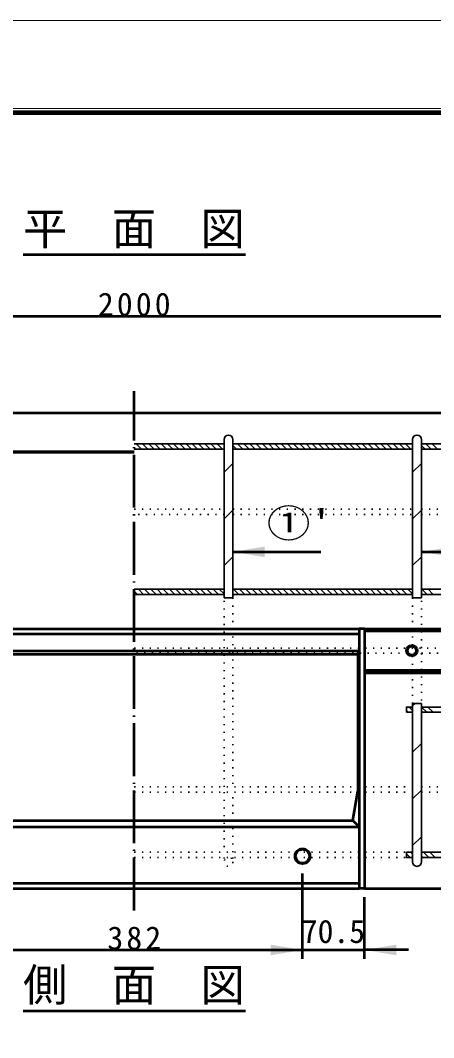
# Model space of a CAD drawing. Units: millimetres, scale not verified. Extents: x -2102 to 2102, y -1485 to 1485.
# Drawn here: x 702 to 1172, y 329 to 1485 of the extents above; entities that cross this region are included whole.
import ezdxf
from ezdxf.enums import TextEntityAlignment as Align

# ---------------------------------------------------------------- set-up
doc = ezdxf.new("R2010")
doc.units = ezdxf.units.MM
doc.header["$LTSCALE"] = 5
doc.linetypes.add('DOTTED', pattern=[1.75, 0.25, -1.5])
doc.linetypes.add('LONG_DASHED_DOTTED', pattern=[15.25, 12, -1.5, 0.25, -1.5])
doc.layers.add('0-0_V-nasSTD', color=7, linetype='Continuous', lineweight=35)
doc.layers.add('0-1_0', color=7, linetype='Continuous', lineweight=50)
doc.styles.add('ＭＳ ゴシック', font='')
doc.styles.get('ＭＳ ゴシック').set_extended_font_data('MS Gothic')

msp = doc.modelspace()

# ---------------------------------------------------------------- linework, layer by layer
at = {"layer": '0-0_V-nasSTD'}
for p, q in [((933.668, 1008.887), (933.668, 828.887)), ((1147.668, 1008.887), (1147.668, 828.887)), ((1157.668, 1008.887), (1157.668, 828.887)), ((831.668, 1003.887), (933.668, 1003.887)), ((831.668, 999.037), (832.818, 997.887)), ((933.668, 997.887), (831.668, 997.887)), ((833.889, 1003.887), (839.889, 997.887)), ((840.96, 1003.887), (846.96, 997.887)), ((848.031, 1003.887), (854.031, 997.887)), ((855.102, 1003.887), (861.102, 997.887)), ((862.173, 1003.887), (868.173, 997.887)), ((869.244, 1003.887), (875.244, 997.887)), ((876.315, 1003.887), (882.315, 997.887)), ((883.386, 1003.887), (889.386, 997.887)), ((890.457, 1003.887), (896.457, 997.887)), ((897.529, 1003.887), (903.529, 997.887)), ((904.6, 1003.887), (910.6, 997.887)), ((911.671, 1003.887), (917.671, 997.887)), ((918.742, 1003.887), (924.742, 997.887)), ((925.813, 1003.887), (931.813, 997.887)), ((932.884, 1003.887), (933.668, 1003.103)), ((943.668, 1003.887), (1147.668, 1003.887)), ((943.668, 1002.042), (947.823, 997.887)), ((943.668, 997.887), (1147.668, 997.887)), ((948.894, 1003.887), (954.894, 997.887)), ((955.965, 1003.887), (961.965, 997.887)), ((963.036, 1003.887), (969.036, 997.887)), ((970.107, 1003.887), (976.107, 997.887)), ((977.178, 1003.887), (983.178, 997.887)), ((984.249, 1003.887), (990.249, 997.887)), ((991.32, 1003.887), (997.32, 997.887)), ((998.391, 1003.887), (1004.391, 997.887)), ((1005.462, 1003.887), (1011.462, 997.887)), ((1012.534, 1003.887), (1018.534, 997.887)), ((1019.605, 1003.887), (1025.605, 997.887)), ((1026.676, 1003.887), (1032.676, 997.887)), ((1033.747, 1003.887), (1039.747, 997.887)), ((1040.818, 1003.887), (1046.818, 997.887)), ((1047.889, 1003.887), (1053.889, 997.887)), ((1054.96, 1003.887), (1060.96, 997.887)), ((1062.031, 1003.887), (1068.031, 997.887)), ((1069.102, 1003.887), (1075.102, 997.887)), ((1076.173, 1003.887), (1082.173, 997.887)), ((1083.244, 1003.887), (1089.244, 997.887)), ((1090.315, 1003.887), (1096.315, 997.887)), ((1097.386, 1003.887), (1103.386, 997.887)), ((1104.457, 1003.887), (1110.457, 997.887)), ((1111.529, 1003.887), (1117.529, 997.887)), ((1118.6, 1003.887), (1124.6, 997.887)), ((1125.671, 1003.887), (1131.671, 997.887)), ((1132.742, 1003.887), (1138.742, 997.887)), ((1139.813, 1003.887), (1145.813, 997.887)), ((1146.884, 1003.887), (1147.668, 1003.103)), ((1157.668, 1003.887), (1361.668, 1003.887)), ((1157.668, 1002.042), (1161.823, 997.887)), ((1157.668, 997.887), (1361.668, 997.887)), ((1162.894, 1003.887), (1168.894, 997.887)), ((1169.965, 1003.887), (1175.965, 997.887)), ((933.668, 971.639), (943.668, 981.639)), ((1147.668, 971.639), (1157.668, 981.639)), ((933.668, 918.606), (943.668, 928.606)), ((1147.668, 918.606), (1157.668, 928.606)), ((933.668, 865.573), (943.668, 875.573)), ((1147.668, 865.573), (1157.668, 875.573)), ((831.668, 838.887), (933.668, 838.887)), ((831.668, 836.402), (835.183, 832.887)), ((933.668, 832.887), (831.668, 832.887)), ((836.254, 838.887), (842.254, 832.887)), ((843.325, 838.887), (849.325, 832.887)), ((850.396, 838.887), (856.396, 832.887)), ((857.468, 838.887), (863.468, 832.887)), ((864.539, 838.887), (870.539, 832.887)), ((871.61, 838.887), (877.61, 832.887)), ((878.681, 838.887), (884.681, 832.887)), ((885.752, 838.887), (891.752, 832.887)), ((892.823, 838.887), (898.823, 832.887)), ((899.894, 838.887), (905.894, 832.887)), ((906.965, 838.887), (912.965, 832.887)), ((914.036, 838.887), (920.036, 832.887)), ((921.107, 838.887), (927.107, 832.887)), ((928.178, 838.887), (933.668, 833.397)), ((943.668, 838.887), (1147.668, 838.887)), ((943.668, 832.887), (1147.668, 832.887)), ((944.188, 838.887), (950.188, 832.887)), ((951.259, 838.887), (957.259, 832.887)), ((958.33, 838.887), (964.33, 832.887)), ((965.402, 838.887), (971.402, 832.887)), ((972.473, 838.887), (978.473, 832.887)), ((979.544, 838.887), (985.544, 832.887)), ((986.615, 838.887), (992.615, 832.887)), ((993.686, 838.887), (999.686, 832.887)), ((1000.757, 838.887), (1006.757, 832.887)), ((1007.828, 838.887), (1013.828, 832.887)), ((1014.899, 838.887), (1020.899, 832.887)), ((1021.97, 838.887), (1027.97, 832.887)), ((1029.041, 838.887), (1035.041, 832.887)), ((1036.112, 838.887), (1042.112, 832.887)), ((1043.183, 838.887), (1049.183, 832.887)), ((1050.254, 838.887), (1056.254, 832.887)), ((1057.325, 838.887), (1063.325, 832.887)), ((1064.396, 838.887), (1070.396, 832.887)), ((1071.468, 838.887), (1077.468, 832.887)), ((1078.539, 838.887), (1084.539, 832.887)), ((1085.61, 838.887), (1091.61, 832.887)), ((1092.681, 838.887), (1098.681, 832.887)), ((1099.752, 838.887), (1105.752, 832.887)), ((1106.823, 838.887), (1112.823, 832.887)), ((1113.894, 838.887), (1119.894, 832.887)), ((1120.965, 838.887), (1126.965, 832.887)), ((1128.036, 838.887), (1134.036, 832.887)), ((1135.107, 838.887), (1141.107, 832.887)), ((1142.178, 838.887), (1147.668, 833.397)), ((1157.668, 838.887), (1361.668, 838.887)), ((1157.668, 832.887), (1361.668, 832.887)), ((1158.188, 838.887), (1164.188, 832.887)), ((1165.259, 838.887), (1171.259, 832.887)), ((1147.668, 828.887), (1157.668, 828.887)), ((1147.668, 708.887), (1147.668, 528.887)), ((1147.668, 708.887), (1157.668, 708.887)), ((1147.668, 706.474), (1150.08, 708.887)), ((1157.668, 708.887), (1157.668, 528.887)), ((1140.668, 704.887), (1147.668, 704.887)), ((1140.668, 704.887), (1140.668, 698.887)), ((1140.668, 700.844), (1142.625, 698.887)), ((1140.668, 698.887), (1147.668, 698.887)), ((1140.668, 698.887), (1147.668, 698.887)), ((1143.696, 704.887), (1147.668, 700.915)), ((1157.668, 704.887), (1361.668, 704.887)), ((1157.668, 698.887), (1361.668, 698.887)), ((1157.838, 704.887), (1163.838, 698.887)), ((1164.909, 704.887), (1170.909, 698.887)), ((1147.668, 653.441), (1157.668, 663.441)), ((1147.668, 600.408), (1157.668, 610.408)), ((1147.668, 547.375), (1157.668, 557.375)), ((1140.668, 539.887), (1147.668, 539.887)), ((1140.668, 539.887), (1140.668, 533.887)), ((1147.668, 539.887), (1140.668, 539.887)), ((1140.668, 538.209), (1144.99, 533.887)), ((1140.668, 533.887), (1147.668, 533.887)), ((1146.061, 539.887), (1147.668, 538.281)), ((1157.668, 539.887), (1361.668, 539.887)), ((1157.668, 535.352), (1159.132, 533.887)), ((1157.668, 533.887), (1361.668, 533.887)), ((1160.203, 539.887), (1166.203, 533.887)), ((1167.275, 539.887), (1173.275, 533.887))]:
    msp.add_line(p, q, dxfattribs=at)
at = {"layer": '0-0_V-nasSTD', "linetype": 'DOTTED'}
for p, q in [((831.668, 929.529), (933.668, 929.529)), ((943.668, 929.529), (1147.668, 929.529)), ((1157.668, 929.529), (1361.668, 929.529)), ((933.668, 923.529), (831.668, 923.529)), ((943.668, 923.529), (1147.668, 923.529)), ((1157.668, 923.529), (1361.668, 923.529)), ((933.668, 614.244), (933.668, 828.887)), ((943.668, 828.887), (943.668, 614.244)), ((1147.668, 828.887), (1147.668, 771.887)), ((1157.668, 771.887), (1157.668, 828.887)), ((831.668, 771.887), (1806.668, 771.887)), ((1806.668, 765.887), (831.668, 765.887)), ((1147.668, 708.887), (1147.668, 765.887)), ((1157.668, 765.887), (1157.668, 708.887)), ((831.668, 614.244), (1147.668, 614.244)), ((1157.668, 614.244), (1361.668, 614.244)), ((831.668, 608.244), (1147.668, 608.244)), ((933.668, 608.244), (933.668, 539.887)), ((943.668, 539.887), (943.668, 608.244)), ((1157.668, 608.244), (1361.668, 608.244)), ((831.668, 539.887), (1140.668, 539.887)), ((831.668, 533.887), (1140.668, 533.887)), ((933.668, 533.887), (933.668, 528.887)), ((943.668, 533.887), (943.668, 528.887))]:
    msp.add_line(p, q, dxfattribs=at)
at = {"layer": '0-0_V-nasSTD', "lineweight": 50}
for p, q in [((1157.668, 881.208), (1931.668, 881.208)), ((1093.168, 793.887), (1831.668, 793.887)), ((1093.168, 791.387), (1831.668, 791.387)), ((1085.418, 764.987), (1085.418, 608.887)), ((1831.668, 746.387), (1093.168, 746.387)), ((1093.168, 743.887), (1831.668, 743.887)), ((1079.98, 576.057), (1085.418, 608.887))]:
    msp.add_line(p, q, dxfattribs=at)
at = {"layer": '0-0_V-nasSTD', "lineweight": 18}
for points in [[(-2102.5, -1485), (-2102.5, 1485), (2102.5, 1485), (2102.5, -1485)], [(-2002.5, -1385), (-2002.5, 1385), (2002.5, 1385), (2002.5, -1385)]]:
    msp.add_lwpolyline(points, close=True, dxfattribs=at)
at = {"layer": '0-0_V-nasSTD', "lineweight": 100}
msp.add_lwpolyline([(1997.5, -1380), (1997.5, 1380), (-1997.5, 1380)], dxfattribs=at)
at = {"layer": '0-0_V-nasSTD'}
for points in [[(933.668, 828.887), (943.668, 828.887), (943.668, 1008.887)], [(1147.668, 704.887), (1140.668, 704.887), (1140.668, 698.887)], [(1140.668, 539.887), (1140.668, 533.887), (1147.668, 533.887)]]:
    msp.add_lwpolyline(points, dxfattribs=at)
at = {"layer": '0-0_V-nasSTD', "lineweight": 50}
for centre, radius in [((1146.868, 768.887), 6), ((1146.868, 768.887), 5), ((1022.668, 535.387), 8.5), ((1022.668, 535.387), 8)]:
    msp.add_circle(centre, radius, dxfattribs=at)
at = {"layer": '0-0_V-nasSTD', "linetype": 'DOTTED'}
msp.add_circle((938.668, 528.887), 5, dxfattribs=at)
at = {"layer": '0-0_V-nasSTD'}
for centre, start, end in [((938.668, 1008.887), 0, 180), ((1152.668, 1008.887), 0, 180), ((1152.668, 528.887), 180, 0)]:
    msp.add_arc(centre, 5, start, end, dxfattribs=at)
for points in [[(943.668, 881.208), (979.668, 875.208), (979.668, 887.208)], [(1157.668, 881.208), (1193.668, 875.208), (1193.668, 887.208)], [(986.668, 422.887), (986.668, 434.887), (1022.668, 428.887)], [(1093.168, 428.887), (1129.168, 422.887), (1129.168, 434.887)]]:
    msp.add_solid(points, dxfattribs=at)
at = {"layer": '0-1_0'}
for p, q in [((705.264, 1218.887), (958.071, 1218.887)), ((-168.332, 1148.887), (1831.668, 1148.887)), ((1831.668, 1038.887), (-168.332, 1038.887)), ((831.668, 994.887), (-168.332, 994.887)), ((831.668, 993.887), (-168.332, 993.887)), ((943.668, 881.208), (1043.668, 881.208)), ((576.168, 793.887), (1087.168, 793.887)), ((576.168, 787.887), (1087.168, 787.887)), ((1087.168, 793.887), (1087.168, 498.887)), ((1093.168, 793.887), (1087.168, 793.887)), ((1093.168, 793.887), (1093.168, 498.887)), ((576.168, 768.887), (1087.168, 768.887)), ((577.917, 764.987), (1085.418, 764.987)), ((1085.418, 764.987), (1087.168, 768.887)), ((576.168, 568.887), (1087.168, 568.887)), ((583.355, 576.057), (1079.98, 576.057)), ((1079.98, 576.057), (1087.168, 568.887)), ((1022.668, 418.887), (1022.668, 515.887)), ((576.168, 504.887), (1087.168, 504.887)), ((576.168, 498.887), (1087.168, 498.887)), ((1093.168, 498.887), (1087.168, 498.887)), ((1093.168, 498.887), (1087.168, 498.887)), ((1093.168, 498.887), (1087.168, 498.887)), ((1093.168, 498.887), (1087.168, 498.887)), ((1093.168, 498.887), (1087.168, 498.887)), ((1093.168, 498.887), (1087.168, 498.887)), ((1093.168, 498.887), (1087.168, 498.887)), ((1093.168, 498.887), (1087.168, 498.887)), ((1093.168, 498.887), (1831.668, 498.887)), ((1093.168, 418.887), (1093.168, 488.887)), ((640.668, 428.887), (1022.668, 428.887)), ((1022.668, 428.887), (1093.168, 428.887)), ((1143.168, 428.887), (1093.168, 428.887)), ((705.264, 359.655), (958.071, 359.655))]:
    msp.add_line(p, q, dxfattribs=at)
at = {"layer": '0-1_0', "linetype": 'LONG_DASHED_DOTTED'}
msp.add_line((831.668, 473.887), (831.668, 1063.887), dxfattribs=at)
at = {"layer": '0-1_0', "lineweight": 35}
msp.add_line((831.668, 542.732), (831.822, 542.887), dxfattribs=at)

# ---------------------------------------------------------------- texts
at = {"layer": '0-0_V-nasSTD', "style": 'ＭＳ ゴシック'}
for s, height, p in [('平\u3000面\u3000図', 36.95, (705.264, 1218.887)), ('70.5', 26.39, (1021.918, 428.887)), ('側\u3000面\u3000図', 36.95, (705.264, 359.655))]:
    msp.add_text(s, height=height, dxfattribs=at).set_placement(p, align=Align.BOTTOM_LEFT)
at = {"layer": '0-0_V-nasSTD', "style": 'ＭＳ ゴシック', "width": 1.15}
msp.add_text("①'", height=31.67, dxfattribs=at).set_placement((982.068, 888.208), align=Align.BOTTOM_LEFT)
at = {"layer": '0-0_V-nasSTD', "char_height": 26.39, "attachment_point": 7, "style": 'ＭＳ ゴシック'}
for s, insert in [('\\T1.2;2000', (790.268, 1148.887)), ('\\T1.2;382', (801.068, 428.887))]:
    msp.add_mtext(s, dxfattribs=dict(at, insert=insert))

doc.saveas('drawing.dxf')
